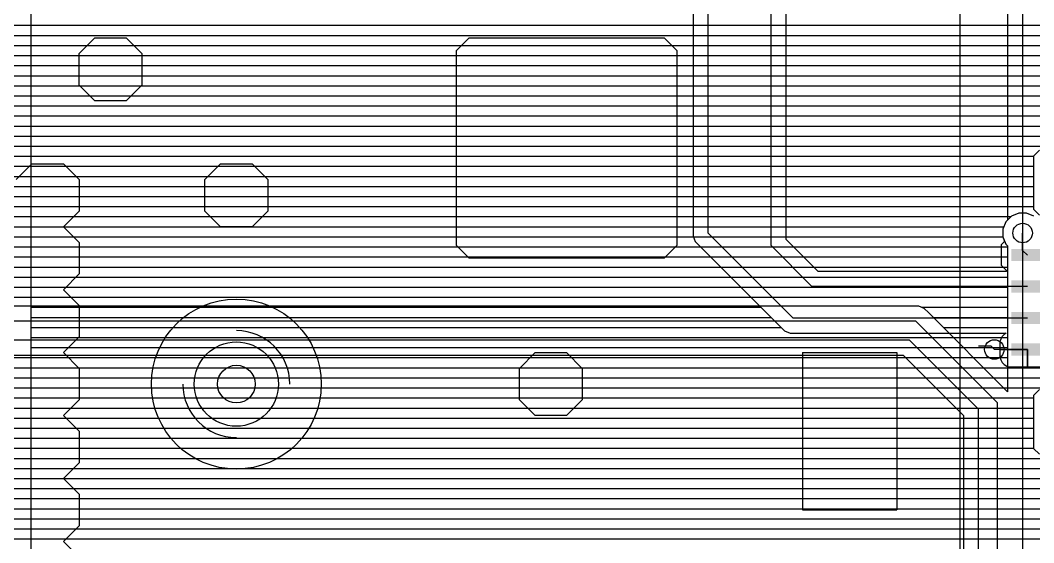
# Model space of a CAD drawing. Extents: x -0.64 to 6, y -0.15 to 7.8.
# Drawn here: x 3.266 to 4.878, y 6.138 to 6.968 of the extents above; entities that cross this region are included whole.
import ezdxf

# ---------------------------------------------------------------- set-up
doc = ezdxf.new("R2010")
doc.units = 0
for name, color, linetype in [('1', 22, 'CONTINUOUS'), ('16', 175, 'CONTINUOUS'), ('18', 82, 'CONTINUOUS'), ('49', 253, 'CONTINUOUS')]:
    doc.layers.add(name, color=color, linetype=linetype)

# ---------------------------------------------------------------- blocks, each defined once
blk = doc.blocks.new('RECT')
blk.add_solid([(-0.5, -0.5), (0.5, -0.5), (-0.5, 0.5), (0.5, 0.5)])
blk = doc.blocks.new('ROUNDV')
blk.add_circle((0, 0), 0.5)

msp = doc.modelspace()

# ---------------------------------------------------------------- linework, layer by layer
at = {"layer": '1'}
for p, q in [((4.36, 6.63), (4.36, 7.64)), ((4.46, 6.61), (4.46, 7.64)), ((4.336, 7.550946), (4.336, 6.625226)), ((4.484, 6.619941), (4.484, 7.550946)), ((3.284, 5.697941), (3.284, 7.300059)), ((3.284, 6.96), (4.336, 6.96)), ((3.284, 6.944), (4.336, 6.944)), ((4.484, 6.96), (5.732, 6.96)), ((4.484, 6.944), (5.732, 6.944)), ((3.284, 6.928), (4.336, 6.928)), ((4.484, 6.928), (5.732, 6.928)), ((3.284, 6.912), (4.336, 6.912)), ((4.484, 6.912), (5.732, 6.912)), ((3.284, 6.896), (4.336, 6.896)), ((4.484, 6.896), (5.732, 6.896)), ((3.284, 6.88), (4.336, 6.88)), ((4.484, 6.88), (5.732, 6.88)), ((3.284, 6.864), (4.336, 6.864)), ((4.484, 6.864), (5.732, 6.864)), ((3.284, 6.848), (4.336, 6.848)), ((4.484, 6.848), (5.732, 6.848)), ((3.284, 6.832), (4.336, 6.832)), ((4.484, 6.832), (5.732, 6.832)), ((3.284, 6.816), (4.336, 6.816)), ((4.484, 6.816), (5.732, 6.816)), ((3.284, 6.8), (4.336, 6.8)), ((4.484, 6.8), (5.52046, 6.8)), ((3.284, 6.784), (4.336, 6.784)), ((4.484, 6.784), (4.930059, 6.784)), ((3.284, 6.768), (4.336, 6.768)), ((4.484, 6.768), (4.914059, 6.768)), ((3.284, 6.752), (4.336, 6.752)), ((4.484, 6.752), (4.877386, 6.752)), ((4.886758, 6.761433), (4.877386, 6.75206)), ((4.877386, 6.75206), (4.877386, 6.667939)), ((3.284, 6.736), (4.336, 6.736)), ((4.484, 6.736), (4.877386, 6.736)), ((3.284, 6.72), (4.336, 6.72)), ((4.484, 6.72), (4.877386, 6.72)), ((3.284, 6.704), (4.336, 6.704)), ((4.484, 6.704), (4.877386, 6.704)), ((3.284, 6.688), (4.336, 6.688)), ((4.484, 6.688), (4.877386, 6.688)), ((3.284, 6.672), (4.336, 6.672)), ((4.484, 6.672), (4.877386, 6.672)), ((3.284, 6.656), (4.336, 6.656)), ((4.484, 6.656), (4.841452, 6.656)), ((4.842157, 6.656704), (4.833296, 6.647843)), ((4.853734, 6.6615), (4.842157, 6.656704)), ((4.866266, 6.6615), (4.853734, 6.6615)), ((4.877843, 6.656704), (4.866266, 6.6615)), ((4.877386, 6.667939), (4.886758, 6.658567)), ((3.284, 6.64), (4.336, 6.64)), ((4.484, 6.64), (4.830047, 6.64)), ((4.833296, 6.647843), (4.8285, 6.636266)), ((3.284, 6.624), (4.336508, 6.624)), ((4.336, 6.625226), (4.339654, 6.616405)), ((4.495, 6.495), (4.36, 6.63)), ((4.484, 6.624), (4.8285, 6.624)), ((4.8285, 6.636266), (4.8285, 6.623734)), ((4.8285, 6.623734), (4.831391, 6.616755)), ((4.86, 6.6025), (4.86, 6.63)), ((3.284, 6.608), (4.348059, 6.608)), ((4.339654, 6.616405), (4.346405, 6.609654)), ((4.346405, 6.609654), (4.481405, 6.474654)), ((4.525, 6.545), (4.46, 6.61)), ((4.534941, 6.569), (4.484, 6.619941)), ((4.495941, 6.608), (4.825909, 6.608)), ((4.831391, 6.616755), (4.825909, 6.611273)), ((4.825909, 6.611273), (4.825909, 6.578727)), ((3.284, 6.592), (4.364059, 6.592)), ((4.511941, 6.592), (4.825909, 6.592)), ((4.8675, 6.595), (4.86, 6.6025)), ((3.284, 6.576), (4.380059, 6.576)), ((4.527941, 6.576), (4.828636, 6.576)), ((4.825909, 6.578727), (4.834636, 6.57)), ((3.284, 6.56), (4.396059, 6.56)), ((4.833636, 6.569), (4.534941, 6.569)), ((4.834636, 6.57), (4.833636, 6.569)), ((3.284, 6.544), (4.412059, 6.544)), ((4.8675, 6.545), (4.525, 6.545)), ((3.284, 6.528), (4.428059, 6.528)), ((3.284, 6.512), (4.444059, 6.512)), ((3.284, 6.496), (4.460059, 6.496)), ((4.8675, 6.495), (4.495, 6.495)), ((3.284, 6.48), (4.476059, 6.48)), ((3.284, 6.464), (4.826526, 6.464)), ((4.481405, 6.474654), (4.490226, 6.471)), ((4.490226, 6.471), (4.833636, 6.471)), ((4.825136, 6.461593), (4.823909, 6.457015)), ((4.827506, 6.465698), (4.825136, 6.461593)), ((4.830857, 6.469049), (4.827506, 6.465698)), ((4.833856, 6.470781), (4.830857, 6.469049)), ((4.833636, 6.471), (4.833856, 6.470781)), ((3.284, 6.448), (4.823909, 6.448)), ((4.8675, 6.445), (4.815, 6.445)), ((4.823909, 6.457015), (4.823909, 6.445)), ((4.823909, 6.445), (4.867499, 6.445)), ((4.867499, 6.444999), (4.823909, 6.444999)), ((4.823909, 6.444999), (4.823909, 6.432984)), ((4.867499, 6.445), (4.867499, 6.444999)), ((4.867499, 6.417354), (4.867499, 6.444999)), ((4.867499, 6.444999), (4.8675, 6.444999)), ((4.8675, 6.444999), (4.8675, 6.417354)), ((3.284, 6.432), (4.824173, 6.432)), ((4.823909, 6.432984), (4.825136, 6.428406)), ((4.825136, 6.428406), (4.827506, 6.424302)), ((4.867499, 6.432), (4.8675, 6.432)), ((3.284, 6.416), (4.901, 6.416)), ((4.827506, 6.424302), (4.830857, 6.420951)), ((4.830857, 6.420951), (4.834962, 6.418581)), ((4.834962, 6.418581), (4.83954, 6.417354)), ((4.83954, 6.417354), (4.867499, 6.417354)), ((4.8675, 6.417354), (4.89546, 6.417354)), ((3.284, 6.4), (4.901, 6.4)), ((3.284, 6.384), (4.901, 6.384)), ((4.886758, 6.381433), (4.877386, 6.37206)), ((3.284, 6.368), (4.877386, 6.368)), ((4.877386, 6.37206), (4.877386, 6.287939)), ((3.284, 6.352), (4.877386, 6.352)), ((3.284, 6.336), (4.877386, 6.336)), ((3.284, 6.32), (4.877386, 6.32)), ((3.284, 6.304), (4.877386, 6.304)), ((3.284, 6.288), (4.877386, 6.288)), ((4.877386, 6.287939), (4.886758, 6.278567)), ((3.284, 6.272), (5.489008, 6.272)), ((3.284, 6.256), (5.494347, 6.256)), ((3.284, 6.24), (5.500974, 6.24)), ((3.284, 6.224), (5.51646, 6.224)), ((3.284, 6.208), (5.544252, 6.208)), ((3.284, 6.192), (5.732, 6.192)), ((3.284, 6.176), (5.732, 6.176)), ((3.284, 6.16), (5.732, 6.16)), ((3.284, 6.144), (5.732, 6.144))]:
    msp.add_line(p, q, dxfattribs=at)
at = {"layer": '16'}
for p, q in [((4.836, 7.430059), (4.836, 6.650548)), ((4.86, 7.44), (4.86, 6.63)), ((2.047941, 6.944), (4.836, 6.944)), ((2.063941, 6.96), (4.836, 6.96)), ((2.031941, 6.928), (4.836, 6.928)), ((2.015941, 6.912), (4.836, 6.912)), ((1.999941, 6.896), (4.836, 6.896)), ((1.983941, 6.88), (4.836, 6.88)), ((1.967941, 6.864), (4.836, 6.864)), ((1.951941, 6.848), (4.836, 6.848)), ((1.935941, 6.832), (4.836, 6.832)), ((1.919941, 6.816), (4.836, 6.816)), ((1.903941, 6.8), (4.836, 6.8)), ((1.887941, 6.784), (4.836, 6.784)), ((1.871941, 6.768), (4.836, 6.768)), ((1.855941, 6.752), (4.836, 6.752)), ((1.839941, 6.736), (4.836, 6.736)), ((1.823941, 6.72), (4.836, 6.72)), ((1.807941, 6.704), (4.836, 6.704)), ((1.791941, 6.688), (4.836, 6.688)), ((1.775941, 6.672), (4.836, 6.672)), ((1.759941, 6.656), (4.836, 6.656)), ((1.743941, 6.64), (4.830047, 6.64)), ((4.833296, 6.647843), (4.8285, 6.636266)), ((4.836, 6.650548), (4.833296, 6.647843)), ((1.980548, 6.624), (4.8285, 6.624)), ((4.8285, 6.636266), (4.8285, 6.623734)), ((4.8285, 6.623734), (4.833296, 6.612157)), ((4.86, 6.63), (4.86, 5.97)), ((2.074715, 6.608), (4.836, 6.608)), ((4.833296, 6.612157), (4.836, 6.609452)), ((4.836, 6.609452), (4.836, 6.377941)), ((2.089125, 6.592), (4.836, 6.592)), ((2.097941, 6.576), (4.836, 6.576)), ((2.113941, 6.56), (4.836, 6.56)), ((2.129941, 6.544), (4.836, 6.544)), ((2.145941, 6.528), (4.836, 6.528)), ((4.694774, 6.514), (2.159941, 6.514)), ((4.703595, 6.510346), (4.694774, 6.514)), ((4.699602, 6.512), (4.836, 6.512)), ((4.710346, 6.503595), (4.703595, 6.510346)), ((4.836, 6.377941), (4.710346, 6.503595)), ((4.717941, 6.496), (4.836, 6.496)), ((4.69, 6.49), (2.15, 6.49)), ((4.82, 6.36), (4.69, 6.49)), ((4.733941, 6.48), (4.836, 6.48)), ((4.749941, 6.464), (4.836, 6.464)), ((4.68, 6.46), (2.1, 6.46)), ((4.79, 6.35), (4.68, 6.46)), ((4.765941, 6.448), (4.836, 6.448)), ((4.81, 6.45), (4.79, 6.45)), ((4.815, 6.445), (4.81, 6.45)), ((0.104, 6.432), (4.674059, 6.432)), ((2.095226, 6.436), (4.670059, 6.436)), ((4.670059, 6.436), (4.766, 6.340059)), ((4.781941, 6.432), (4.836, 6.432)), ((0.104, 6.416), (4.690059, 6.416)), ((4.797941, 6.416), (4.836, 6.416)), ((0.104, 6.4), (4.706059, 6.4)), ((4.813941, 6.4), (4.836, 6.4)), ((0.104, 6.384), (4.722059, 6.384)), ((4.829941, 6.384), (4.836, 6.384)), ((0.104, 6.368), (4.738059, 6.368)), ((0.104, 6.352), (4.754059, 6.352)), ((4.79, 5.84), (4.79, 6.35)), ((4.82, 5.96), (4.82, 6.36)), ((0.104, 6.336), (4.766, 6.336)), ((4.766, 6.340059), (4.766, 5.860548)), ((0.104, 6.32), (4.766, 6.32)), ((0.104, 6.304), (4.766, 6.304)), ((0.104, 6.288), (4.766, 6.288)), ((0.104, 6.272), (4.766, 6.272)), ((0.104, 6.256), (4.766, 6.256)), ((0.104, 6.24), (4.766, 6.24)), ((0.104, 6.224), (4.766, 6.224)), ((0.104, 6.208), (4.766, 6.208)), ((0.104, 6.192), (4.766, 6.192)), ((0.104, 6.176), (4.766, 6.176)), ((0.104, 6.16), (4.766, 6.16)), ((0.104, 6.144), (4.766, 6.144))]:
    msp.add_line(p, q, dxfattribs=at)
at = {"layer": '49'}
for p, q in [((4.76, 7.54), (4.76, 5.54)), ((3.36, 6.915), (3.385, 6.94)), ((3.385, 6.94), (3.435, 6.94)), ((3.435, 6.94), (3.46, 6.915)), ((3.98, 6.94), (3.96, 6.92)), ((3.98, 6.94), (4.29, 6.94)), ((4.06, 6.94), (4.285, 6.94)), ((4.29, 6.94), (4.31, 6.92)), ((3.36, 6.865), (3.36, 6.915)), ((3.46, 6.915), (3.46, 6.865)), ((3.96, 6.61), (3.96, 6.92)), ((4.31, 6.92), (4.31, 6.61)), ((3.96, 6.69), (3.96, 6.91)), ((3.385, 6.84), (3.36, 6.865)), ((3.46, 6.865), (3.435, 6.84)), ((3.435, 6.84), (3.385, 6.84)), ((4.31, 6.84), (4.31, 6.615)), ((3.26, 6.715), (3.285, 6.74)), ((3.285, 6.74), (3.335, 6.74)), ((3.335, 6.74), (3.36, 6.715)), ((3.56, 6.715), (3.585, 6.74)), ((3.585, 6.74), (3.635, 6.74)), ((3.635, 6.74), (3.66, 6.715)), ((3.36, 6.715), (3.36, 6.665)), ((3.56, 6.665), (3.56, 6.715)), ((3.66, 6.715), (3.66, 6.665)), ((3.36, 6.665), (3.335, 6.64)), ((3.585, 6.64), (3.56, 6.665)), ((3.66, 6.665), (3.635, 6.64)), ((3.335, 6.64), (3.36, 6.615)), ((3.635, 6.64), (3.585, 6.64)), ((3.36, 6.615), (3.36, 6.565)), ((3.98, 6.59), (3.96, 6.61)), ((4.31, 6.61), (4.29, 6.59)), ((4.29, 6.59), (3.98, 6.59)), ((4.21, 6.59), (3.985, 6.59)), ((3.36, 6.565), (3.335, 6.54)), ((3.335, 6.54), (3.36, 6.515)), ((3.36, 6.515), (3.36, 6.465)), ((3.36, 6.465), (3.335, 6.44)), ((3.335, 6.44), (3.36, 6.415)), ((4.06, 6.415), (4.085, 6.44)), ((4.085, 6.44), (4.135, 6.44)), ((4.135, 6.44), (4.16, 6.415)), ((4.51, 6.44), (4.51, 6.19)), ((4.51, 6.44), (4.66, 6.44)), ((4.66, 6.44), (4.66, 6.19)), ((3.36, 6.415), (3.36, 6.365)), ((4.06, 6.365), (4.06, 6.415)), ((4.16, 6.415), (4.16, 6.365)), ((3.36, 6.365), (3.335, 6.34)), ((4.085, 6.34), (4.06, 6.365)), ((4.16, 6.365), (4.135, 6.34)), ((3.335, 6.34), (3.36, 6.315)), ((4.135, 6.34), (4.085, 6.34)), ((3.36, 6.315), (3.36, 6.265)), ((3.36, 6.265), (3.335, 6.24)), ((3.335, 6.24), (3.36, 6.215)), ((3.36, 6.215), (3.36, 6.165)), ((4.51, 6.19), (4.66, 6.19)), ((3.36, 6.165), (3.335, 6.14)), ((3.335, 6.14), (3.36, 6.115))]:
    msp.add_line(p, q, dxfattribs=at)
for radius in [0.135, 0.066929, 0.03]:
    msp.add_circle((3.61, 6.39), radius, dxfattribs=at)
for start, end in [(0, 90), (180, 270)]:
    msp.add_arc((3.61, 6.39), 0.085, start, end, dxfattribs=at)

# ---------------------------------------------------------------- block references
at = {"layer": '1', "xscale": 0.051181, "yscale": 0.019291}
for p in [(4.8675, 6.595), (4.8675, 6.545), (4.8675, 6.495), (4.8675, 6.445)]:
    msp.add_blockref('RECT', p, dxfattribs=at)
at = {"layer": '18', "xscale": 0.031, "yscale": 0.031}
for p in [(4.86, 6.63), (4.86, 6.63), (4.815, 6.445), (4.815, 6.445)]:
    msp.add_blockref('ROUNDV', p, dxfattribs=at)

doc.saveas('drawing.dxf')
